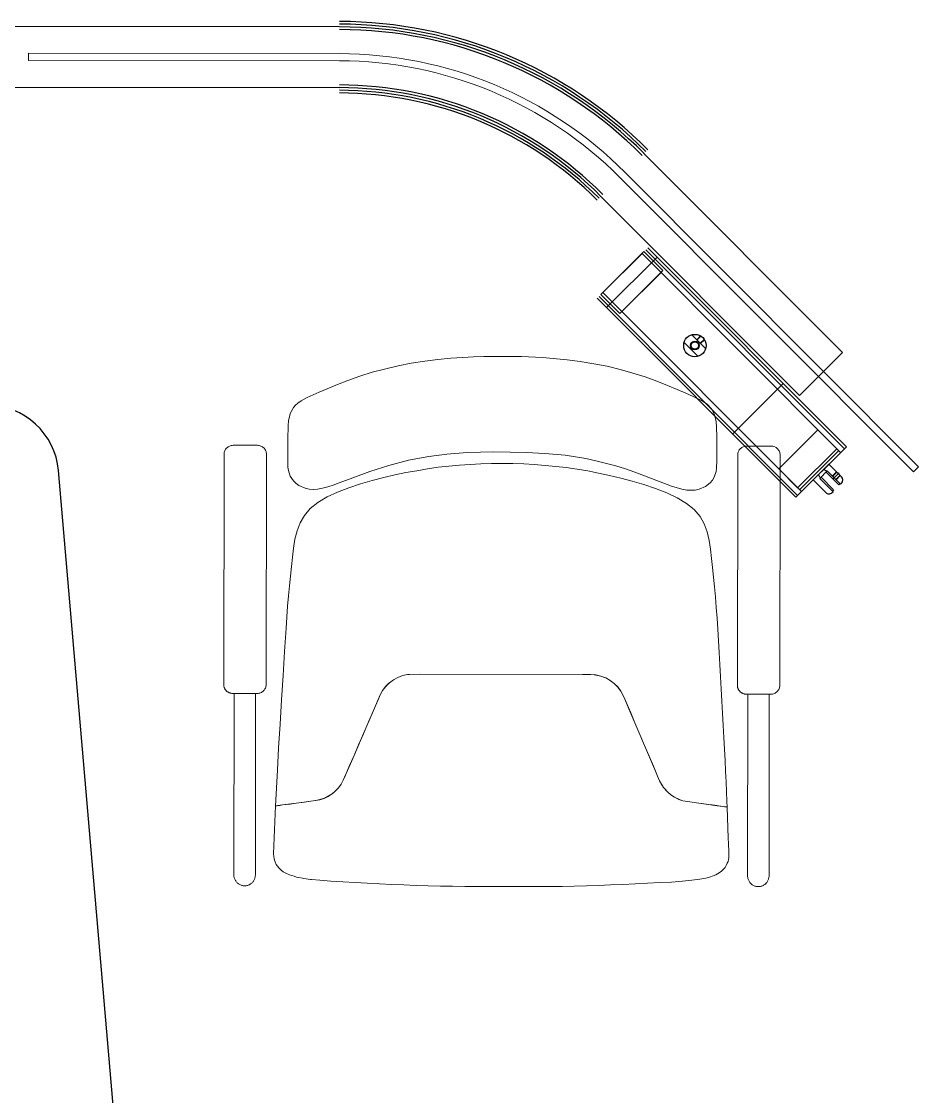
# Model space of a CAD drawing. Header units: inches. Extents: x 54 to 199, y 70 to 109.
# Drawn here: x 132.937 to 133.941, y 73.718 to 74.921 of the extents above; entities that cross this region are included whole.
import ezdxf
from ezdxf.enums import TextEntityAlignment as Align

# ---------------------------------------------------------------- set-up
doc = ezdxf.new("R2010")
doc.units = ezdxf.units.IN
doc.header["$MEASUREMENT"] = 0
for name, pattern in [('CENTER', [2, 1.25, -0.25, 0.25, -0.25]), ('DASHED', [0.75, 0.5, -0.25]), ('DASHED2', [0.375, 0.25, -0.125]), ('HIDDEN', [0.375, 0.25, -0.125]), ('HIDDEN2', [0.1875, 0.125, -0.0625])]:
    doc.linetypes.add(name, pattern=pattern)
doc.layers.add('GLASS-EEE', color=140, linetype='Continuous', lineweight=5)
doc.layers.add('HIDDEN-EEE', color=6, linetype='HIDDEN', lineweight=9)
doc.layers.add('GOLDCLADDING', color=7, linetype='Continuous', true_color=0xffc20a)
doc.layers.add('hatch', color=2, linetype='Continuous')
doc.styles.add('ROMANS', font='romans.shx')

# ---------------------------------------------------------------- blocks, each defined once
blk = doc.blocks.new('GRWRFHRH')
at = {"color": 252, "ltscale": 3}
for p, q in [((-6.6849, 2.2455), (-8.4485, 2.2481)), ((-8.4486, 2.1801), (-6.685, 2.1775)), ((-6.1221, 1.881), (-6.3443, 2.1038)), ((-6.3924, 2.0558), (-6.1703, 1.833)), ((-6.1179, 1.7755), (-6.34, 1.9983)), ((-6.3864, 1.9315), (-6.3297, 1.9879)), ((-6.1243, 1.7691), (-6.3464, 1.9919)), ((-6.12, 1.7734), (-6.3421, 1.9961)), ((-6.3967, 1.9418), (-6.1746, 1.719)), ((-6.3945, 1.9439), (-6.1724, 1.7211)), ((-6.3903, 1.9481), (-6.1682, 1.7254)), ((-6.1703, 1.833), (-6.1221, 1.881)), ((-6.2452, 1.7898), (-6.1885, 1.8463)), ((-6.1746, 1.719), (-6.1179, 1.7755)), ((-6.1724, 1.7296), (-6.1285, 1.7734)), ((-6.1703, 1.7275), (-6.1264, 1.7713)), ((-6.1374, 1.7561), (-6.1551, 1.7384)), ((-6.1264, 1.7331), (-6.1406, 1.7472)), ((-6.1321, 1.7274), (-6.1462, 1.7416)), ((-6.1264, 1.7331), (-6.125, 1.7345)), ((-6.1321, 1.7274), (-6.1335, 1.726))]:
    blk.add_line(p, q, dxfattribs=at)
at = {"color": 252, "linetype": 'DASHED2', "ltscale": 50}
for p, q in [((-6.3443, 1.994), (-6.3924, 1.946)), ((-6.3464, 1.9919), (-6.3903, 1.9481)), ((-6.3252, 1.9707), (-6.3464, 1.9919)), ((-6.3231, 1.9728), (-6.3443, 1.994)), ((-6.3712, 1.9248), (-6.3231, 1.9728)), ((-6.3691, 1.9269), (-6.3252, 1.9707)), ((-6.3924, 1.946), (-6.3712, 1.9248)), ((-6.3903, 1.9481), (-6.3691, 1.9269)), ((-6.1497, 1.7946), (-6.1936, 1.7509)), ((-6.1285, 1.7734), (-6.1497, 1.7946)), ((-6.1724, 1.7296), (-6.1285, 1.7734)), ((-6.1936, 1.7509), (-6.1724, 1.7296))]:
    blk.add_line(p, q, dxfattribs=at)
at = {"color": 252, "linetype": 'ByBlock'}
for p, q in [((-6.2909, 1.9009), (-6.2754, 1.8854)), ((-6.2994, 1.8924), (-6.2839, 1.8769))]:
    blk.add_line(p, q, dxfattribs=at)
at = {"color": 252, "linetype": 'HIDDEN2', "ltscale": 0.2}
for p, q in [((-6.281, 1.8996), (-6.2853, 1.8953)), ((-6.2806, 1.8993), (-6.285, 1.8949)), ((-6.277, 1.8958), (-6.2814, 1.8914)), ((-6.2767, 1.8954), (-6.2811, 1.891)), ((-6.2767, 1.8954), (-6.2811, 1.891)), ((-6.1476, 1.7416), (-6.1491, 1.7444)), ((-6.1476, 1.7402), (-6.1392, 1.7487)), ((-6.1406, 1.7487), (-6.1434, 1.7501)), ((-6.1399, 1.7479), (-6.1406, 1.7487)), ((-6.1289, 1.7476), (-6.1335, 1.743)), ((-6.1285, 1.7472), (-6.1331, 1.7426)), ((-6.1469, 1.7409), (-6.1476, 1.7416)), ((-6.125, 1.7437), (-6.1296, 1.7391)), ((-6.1247, 1.7433), (-6.1293, 1.7387))]:
    blk.add_line(p, q, dxfattribs=at)
at = {"color": 252, "lineweight": 25}
blk.add_line((-6.9011, 0.606), (-6.9994, 1.7489), dxfattribs=at)
at = {"color": 252, "ltscale": 0.2}
for p, q in [((-6.1392, 1.7487), (-6.1243, 1.7338)), ((-6.1476, 1.7402), (-6.1328, 1.7253))]:
    blk.add_line(p, q, dxfattribs=at)
at = {"color": 252, "linetype": 'ByBlock'}
blk.add_circle((-6.2874, 1.8889), 0.0125, dxfattribs=at)
at = {"color": 252, "ltscale": 3}
for radius in [0.005, 0.004]:
    blk.add_circle((-6.2874, 1.8889), radius, dxfattribs=at)
for radius in [0.488, 0.485, 0.482, 0.479, 0.417, 0.414, 0.411, 0.408]:
    blk.add_arc((-6.6856, 1.7635), radius, 44.915, 89.915, dxfattribs=at)
at = {"color": 252, "lineweight": 25}
blk.add_arc((-7.0791, 1.7421), 0.08, 4.915, 89.915, dxfattribs=at)
at = {"layer": 'GLASS-EEE', "color": 252, "ltscale": 3}
for p, q in [((-6.6849, 2.2155), (-7.0329, 2.216)), ((-7.0329, 2.216), (-7.0329, 2.208)), ((-7.0329, 2.208), (-6.6849, 2.2075)), ((-6.0372, 1.7533), (-6.3655, 2.0826)), ((-6.3712, 2.077), (-6.0429, 1.7477)), ((-6.0429, 1.7477), (-6.0372, 1.7533))]:
    blk.add_line(p, q, dxfattribs=at)
for radius in [0.452, 0.444]:
    blk.add_arc((-6.6856, 1.7635), radius, 44.915, 89.915, dxfattribs=at)
at = {"layer": 'hatch', "color": 252}
for p, q in [((-6.1476, 1.7402), (-6.1392, 1.7487)), ((-6.1232, 1.7419), (-6.1374, 1.7561)), ((-6.1247, 1.7433), (-6.1289, 1.7476)), ((-6.141, 1.7243), (-6.1551, 1.7384)), ((-6.1293, 1.7387), (-6.1335, 1.743)), ((-6.1243, 1.7338), (-6.1233, 1.7348)), ((-6.1328, 1.7253), (-6.1339, 1.7242))]:
    blk.add_line(p, q, dxfattribs=at)
at = {"layer": 'hatch', "color": 252, "linetype": 'CENTER'}
blk.add_line((-6.1258, 1.7465), (-6.1325, 1.7398), dxfattribs=at)
at = {"layer": 'hatch', "color": 252}
for centre, start, end in [((-6.1268, 1.7384), 314.915, 44.915), ((-6.1374, 1.7278), 224.915, 314.915)]:
    blk.add_arc(centre, 0.005, start, end, dxfattribs=at)
at = {"layer": 'HIDDEN-EEE', "color": 252, "linetype": 'HIDDEN2', "ltscale": 300}
for p, q in [((-6.6195, 1.8662, 0.4194), (-6.6485, 1.8589, 0.4194)), ((-6.6047, 1.869, 0.4194), (-6.6195, 1.8662, 0.4194)), ((-6.5894, 1.8715, 0.4194), (-6.6047, 1.869, 0.4194)), ((-6.5748, 1.8732, 0.4194), (-6.5894, 1.8715, 0.4194)), ((-6.5605, 1.8746, 0.4194), (-6.5748, 1.8732, 0.4194)), ((-6.5471, 1.8756, 0.4194), (-6.5605, 1.8746, 0.4194)), ((-6.5349, 1.8761, 0.4194), (-6.5471, 1.8756, 0.4194)), ((-6.5236, 1.8766, 0.4194), (-6.5349, 1.8761, 0.4194)), ((-6.5025, 1.8766, 0.4194), (-6.5236, 1.8766, 0.4194)), ((-6.4815, 1.8765, 0.4194), (-6.5025, 1.8766, 0.4194)), ((-6.458, 1.8755, 0.4194), (-6.4815, 1.8765, 0.4194)), ((-6.4304, 1.873, 0.4194), (-6.458, 1.8755, 0.4194)), ((-6.4156, 1.8711, 0.4194), (-6.4304, 1.873, 0.4194)), ((-6.4003, 1.8685, 0.4194), (-6.4156, 1.8711, 0.4194)), ((-6.3856, 1.8656, 0.4194), (-6.4003, 1.8685, 0.4194)), ((-6.3709, 1.8621, 0.4194), (-6.3856, 1.8656, 0.4194)), ((-6.6622, 1.8546, 0.4194), (-6.6757, 1.8497, 0.4194)), ((-6.6485, 1.8589, 0.4194), (-6.6622, 1.8546, 0.4194)), ((-6.3566, 1.8581, 0.4194), (-6.3709, 1.8621, 0.4194)), ((-6.3429, 1.8538, 0.4194), (-6.3566, 1.8581, 0.4194)), ((-6.33, 1.8491, 0.4194), (-6.3429, 1.8538, 0.4194)), ((-6.6872, 1.8453, 0.4194), (-6.7077, 1.8365, 0.4194)), ((-6.6757, 1.8497, 0.4194), (-6.6872, 1.8453, 0.4194)), ((-6.318, 1.8443, 0.4194), (-6.33, 1.8491, 0.4194)), ((-6.3071, 1.8397, 0.4194), (-6.318, 1.8443, 0.4194)), ((-6.7213, 1.8307, 0.4194), (-6.7277, 1.8271, 0.4194)), ((-6.7077, 1.8365, 0.4194), (-6.7213, 1.8307, 0.4194)), ((-6.2975, 1.8354, 0.4194), (-6.3071, 1.8397, 0.4194)), ((-6.2893, 1.8318, 0.4194), (-6.2975, 1.8354, 0.4194)), ((-6.2798, 1.8272, 0.4194), (-6.2893, 1.8318, 0.4194)), ((-6.7366, 1.8194, 0.4194), (-6.7384, 1.8163, 0.4194)), ((-6.7343, 1.8221, 0.4194), (-6.7366, 1.8194, 0.4194)), ((-6.7315, 1.8245, 0.4194), (-6.7343, 1.8221, 0.4194)), ((-6.7277, 1.8271, 0.4194), (-6.7315, 1.8245, 0.4194)), ((-6.2738, 1.8233, 0.4194), (-6.2798, 1.8272, 0.4194)), ((-6.2687, 1.8181, 0.4194), (-6.2738, 1.8233, 0.4194)), ((-6.2653, 1.8116, 0.4194), (-6.2687, 1.8181, 0.4194)), ((-6.7419, 1.8048, 0.4194), (-6.7423, 1.7991, 0.4194)), ((-6.741, 1.8091, 0.4194), (-6.7419, 1.8048, 0.4194)), ((-6.7401, 1.8128, 0.4194), (-6.741, 1.8091, 0.4194)), ((-6.7384, 1.8163, 0.4194), (-6.7401, 1.8128, 0.4194)), ((-6.2635, 1.8035, 0.4194), (-6.2653, 1.8116, 0.4194)), ((-6.7425, 1.7952, 0.4194), (-6.7427, 1.7877, 0.4194)), ((-6.7423, 1.7991, 0.4194), (-6.7425, 1.7952, 0.4194)), ((-6.2631, 1.7979, 0.4194), (-6.2635, 1.8035, 0.4194)), ((-6.2628, 1.7864, 0.4194), (-6.2631, 1.7979, 0.4194)), ((-6.7427, 1.7877, 0.4194), (-6.7427, 1.7529, 0.4194)), ((-6.7427, 1.7877, 0.4194), (-6.7427, 1.7877, 0.4194)), ((-6.2627, 1.778, 0.4194), (-6.2628, 1.7864, 0.4194)), ((-6.8041, 1.7772), (-6.7767, 1.7772)), ((-6.565, 1.7674, 0.4194), (-6.5422, 1.7691, 0.4194)), ((-6.5422, 1.7691, 0.4194), (-6.5122, 1.7698, 0.4194)), ((-6.5122, 1.7698, 0.4194), (-6.4941, 1.7696, 0.4194)), ((-6.4941, 1.7696, 0.4194), (-6.476, 1.7693, 0.4194)), ((-6.476, 1.7693, 0.4194), (-6.4553, 1.7682, 0.4194)), ((-6.2629, 1.7601, 0.4194), (-6.2627, 1.7695, 0.4194)), ((-6.2627, 1.7695, 0.4194), (-6.2627, 1.778, 0.4194)), ((-6.202, 1.7763), (-6.2294, 1.7764)), ((-6.8145, 1.5096), (-6.8141, 1.7672)), ((-6.7667, 1.7672), (-6.7671, 1.5095)), ((-6.6297, 1.7548, 0.4194), (-6.6076, 1.7605, 0.4194)), ((-6.6076, 1.7605, 0.4194), (-6.5849, 1.7648, 0.4194)), ((-6.5849, 1.7648, 0.4194), (-6.565, 1.7674, 0.4194)), ((-6.5267, 1.7565), (-6.5387, 1.7559)), ((-6.5148, 1.7569), (-6.5267, 1.7565)), ((-6.5028, 1.757), (-6.5148, 1.7569)), ((-6.4909, 1.7568), (-6.5028, 1.757)), ((-6.4789, 1.7564), (-6.4909, 1.7568)), ((-6.4553, 1.7682, 0.4194), (-6.4323, 1.766, 0.4194)), ((-6.4323, 1.766, 0.4194), (-6.4092, 1.7624, 0.4194)), ((-6.4092, 1.7624, 0.4194), (-6.398, 1.76, 0.4194)), ((-6.398, 1.76, 0.4194), (-6.3759, 1.7542, 0.4194)), ((-6.263, 1.7517, 0.4194), (-6.2629, 1.7601, 0.4194)), ((-6.2394, 1.7664), (-6.2398, 1.5087)), ((-6.1924, 1.5087), (-6.192, 1.7663)), ((-6.7427, 1.7529, 0.4194), (-6.7421, 1.7491, 0.4194)), ((-6.7421, 1.7491, 0.4194), (-6.74, 1.7426, 0.4194)), ((-6.6701, 1.741, 0.4194), (-6.6512, 1.7479, 0.4194)), ((-6.6512, 1.7479, 0.4194), (-6.6297, 1.7548, 0.4194)), ((-6.6106, 1.7468), (-6.6229, 1.7442)), ((-6.5985, 1.7488), (-6.6106, 1.7468)), ((-6.5865, 1.7509), (-6.5985, 1.7488)), ((-6.5745, 1.7526), (-6.5865, 1.7509)), ((-6.5625, 1.7539), (-6.5745, 1.7526)), ((-6.5506, 1.7551), (-6.5625, 1.7539)), ((-6.5387, 1.7559), (-6.5506, 1.7551)), ((-6.467, 1.7557), (-6.4789, 1.7564)), ((-6.455, 1.7548), (-6.467, 1.7557)), ((-6.4431, 1.7536), (-6.455, 1.7548)), ((-6.4312, 1.7522), (-6.4431, 1.7536)), ((-6.4192, 1.7505), (-6.4312, 1.7522)), ((-6.4072, 1.7485), (-6.4192, 1.7505)), ((-6.3951, 1.7462), (-6.4072, 1.7485)), ((-6.3828, 1.7436), (-6.3951, 1.7462)), ((-6.3759, 1.7542, 0.4194), (-6.365, 1.7508, 0.4194)), ((-6.365, 1.7508, 0.4194), (-6.3545, 1.7472, 0.4194)), ((-6.3545, 1.7472, 0.4194), (-6.3279, 1.737, 0.4194)), ((-6.2657, 1.7414, 0.4194), (-6.2635, 1.7479, 0.4194)), ((-6.2635, 1.7479, 0.4194), (-6.263, 1.7517, 0.4194)), ((-6.74, 1.7426, 0.4194), (-6.7363, 1.7376, 0.4194)), ((-6.7363, 1.7376, 0.4194), (-6.7337, 1.7347, 0.4194)), ((-6.7337, 1.7347, 0.4194), (-6.7304, 1.7322, 0.4194)), ((-6.6982, 1.7306, 0.4194), (-6.6922, 1.7325, 0.4194)), ((-6.6922, 1.7325, 0.4194), (-6.6853, 1.7351, 0.4194)), ((-6.6853, 1.7351, 0.4194), (-6.6701, 1.741, 0.4194)), ((-6.6614, 1.7341), (-6.6745, 1.7298)), ((-6.6483, 1.7379), (-6.6614, 1.7341)), ((-6.6355, 1.7412), (-6.6483, 1.7379)), ((-6.6229, 1.7442), (-6.6355, 1.7412)), ((-6.3703, 1.7405), (-6.3828, 1.7436)), ((-6.3574, 1.7371), (-6.3703, 1.7405)), ((-6.3443, 1.7332), (-6.3574, 1.7371)), ((-6.3313, 1.7289), (-6.3443, 1.7332)), ((-6.3279, 1.737, 0.4194), (-6.3136, 1.7315, 0.4194)), ((-6.2754, 1.731, 0.4194), (-6.2703, 1.7354, 0.4194)), ((-6.2703, 1.7354, 0.4194), (-6.2676, 1.7382, 0.4194)), ((-6.2676, 1.7382, 0.4194), (-6.2657, 1.7414, 0.4194)), ((-6.7304, 1.7322, 0.4194), (-6.7234, 1.7293, 0.4194)), ((-6.7234, 1.7293, 0.4194), (-6.7188, 1.7281, 0.4194)), ((-6.7188, 1.7281, 0.4194), (-6.7137, 1.7279, 0.4194)), ((-6.7137, 1.7279, 0.4194), (-6.7095, 1.7281, 0.4194)), ((-6.7095, 1.7281, 0.4194), (-6.7039, 1.7291, 0.4194)), ((-6.7039, 1.7291, 0.4194), (-6.6982, 1.7306, 0.4194)), ((-6.6871, 1.7249), (-6.6987, 1.7194)), ((-6.6745, 1.7298), (-6.6871, 1.7249)), ((-6.3187, 1.7239), (-6.3313, 1.7289)), ((-6.3071, 1.7184), (-6.3187, 1.7239)), ((-6.3136, 1.7315, 0.4194), (-6.3019, 1.7281, 0.4194)), ((-6.3019, 1.7281, 0.4194), (-6.2963, 1.727, 0.4194)), ((-6.2963, 1.727, 0.4194), (-6.287, 1.727, 0.4194)), ((-6.287, 1.727, 0.4194), (-6.2824, 1.7282, 0.4194)), ((-6.2824, 1.7282, 0.4194), (-6.2754, 1.731, 0.4194)), ((-6.7091, 1.7133), (-6.7177, 1.7064)), ((-6.6987, 1.7194), (-6.7091, 1.7133)), ((-6.2968, 1.7122), (-6.3071, 1.7184)), ((-6.2882, 1.7053), (-6.2968, 1.7122)), ((-6.7243, 1.6987), (-6.7291, 1.6904)), ((-6.7177, 1.7064), (-6.7243, 1.6987)), ((-6.2816, 1.6976), (-6.2882, 1.7053)), ((-6.2769, 1.6892), (-6.2816, 1.6976)), ((-6.7291, 1.6904), (-6.7325, 1.6814)), ((-6.2736, 1.6802), (-6.2769, 1.6892)), ((-6.7325, 1.6814), (-6.7348, 1.672)), ((-6.2713, 1.6708), (-6.2736, 1.6802)), ((-6.7363, 1.6621), (-6.7375, 1.652)), ((-6.7348, 1.672), (-6.7363, 1.6621)), ((-6.2698, 1.6609), (-6.2713, 1.6708)), ((-6.2687, 1.6507), (-6.2698, 1.6609)), ((-6.7375, 1.652), (-6.7387, 1.6416)), ((-6.2676, 1.6403), (-6.2687, 1.6507)), ((-6.7387, 1.6416), (-6.7398, 1.6309)), ((-6.2665, 1.6297), (-6.2676, 1.6403)), ((-6.7398, 1.6309), (-6.7409, 1.62)), ((-6.2655, 1.6187), (-6.2665, 1.6297)), ((-6.7409, 1.62), (-6.742, 1.6087)), ((-6.2644, 1.6075), (-6.2655, 1.6187)), ((-6.742, 1.6087), (-6.743, 1.5971)), ((-6.2635, 1.5958), (-6.2644, 1.6075)), ((-6.743, 1.5971), (-6.7448, 1.5726)), ((-6.2626, 1.5838), (-6.2635, 1.5958)), ((-6.2618, 1.5713), (-6.2626, 1.5838)), ((-6.7448, 1.5726), (-6.7465, 1.5465)), ((-6.261, 1.5584), (-6.2618, 1.5713)), ((-6.2602, 1.5453), (-6.261, 1.5584)), ((-6.7465, 1.5465), (-6.7481, 1.5196)), ((-6.2595, 1.5319), (-6.2602, 1.5453)), ((-6.2588, 1.5183), (-6.2595, 1.5319)), ((-6.7481, 1.5196), (-6.7497, 1.4922)), ((-6.6198, 1.5175), (-6.6246, 1.5149)), ((-6.6246, 1.5149), (-6.6197, 1.5175)), ((-6.6143, 1.5195), (-6.6198, 1.5175)), ((-6.6197, 1.5175), (-6.6143, 1.5196)), ((-6.6143, 1.5196), (-6.6087, 1.5208)), ((-6.6087, 1.5207), (-6.6143, 1.5195)), ((-6.6067, 1.5209), (-6.6087, 1.5207)), ((-6.6087, 1.5208), (-6.6067, 1.5209)), ((-6.5938, 1.5211), (-6.6067, 1.5209)), ((-6.6067, 1.5209), (-6.5938, 1.5211)), ((-6.4131, 1.5207), (-6.5938, 1.5211)), ((-6.5938, 1.5211), (-6.413, 1.5206)), ((-6.4039, 1.5206), (-6.4131, 1.5207)), ((-6.413, 1.5206), (-6.4039, 1.5206)), ((-6.4001, 1.5203), (-6.4039, 1.5206)), ((-6.4039, 1.5206), (-6.4001, 1.5203)), ((-6.3926, 1.519), (-6.4001, 1.5203)), ((-6.4001, 1.5203), (-6.3982, 1.5202)), ((-6.3982, 1.5202), (-6.3926, 1.519)), ((-6.3871, 1.5169), (-6.3926, 1.519)), ((-6.3926, 1.519), (-6.3872, 1.5169)), ((-6.3872, 1.5169), (-6.3823, 1.5142)), ((-6.3823, 1.5142), (-6.3871, 1.5169)), ((-6.258, 1.5046), (-6.2588, 1.5183)), ((-6.6367, 1.5029), (-6.633, 1.5077)), ((-6.6333, 1.5074), (-6.6367, 1.5029)), ((-6.6297, 1.511), (-6.6333, 1.5074)), ((-6.633, 1.5077), (-6.6292, 1.5114)), ((-6.6292, 1.5115), (-6.6297, 1.511)), ((-6.6246, 1.5149), (-6.6292, 1.5115)), ((-6.6292, 1.5114), (-6.6246, 1.5149)), ((-6.3777, 1.5108), (-6.3823, 1.5142)), ((-6.3823, 1.5142), (-6.3777, 1.5108)), ((-6.3737, 1.5068), (-6.3777, 1.5108)), ((-6.3777, 1.5108), (-6.374, 1.507)), ((-6.374, 1.507), (-6.3703, 1.5022)), ((-6.3703, 1.5022), (-6.3737, 1.5068)), ((-6.2573, 1.4909), (-6.258, 1.5046)), ((-6.7771, 1.4995), (-6.8045, 1.4996)), ((-6.8028, 1.4996), (-6.8031, 1.2963)), ((-6.7788, 1.4995), (-6.7791, 1.2963)), ((-6.7497, 1.4922), (-6.7514, 1.465)), ((-6.647, 1.4805), (-6.6394, 1.4979)), ((-6.641, 1.4943), (-6.647, 1.4805)), ((-6.6394, 1.4979), (-6.641, 1.4943)), ((-6.6367, 1.5029), (-6.6394, 1.4979)), ((-6.6394, 1.4979), (-6.6367, 1.5029)), ((-6.3669, 1.4956), (-6.3703, 1.5022)), ((-6.3703, 1.5022), (-6.3669, 1.4956)), ((-6.3601, 1.4797), (-6.3669, 1.4956)), ((-6.3669, 1.4956), (-6.3592, 1.4777)), ((-6.2298, 1.4987), (-6.2024, 1.4987)), ((-6.2281, 1.4987), (-6.2284, 1.2954)), ((-6.2041, 1.4987), (-6.2044, 1.2954)), ((-6.6544, 1.4634), (-6.647, 1.4805)), ((-6.647, 1.4805), (-6.6525, 1.4676)), ((-6.3348, 1.4204), (-6.3601, 1.4797)), ((-6.2565, 1.4773), (-6.2573, 1.4909)), ((-6.3592, 1.4777), (-6.3546, 1.4668)), ((-6.2557, 1.4637), (-6.2565, 1.4773)), ((-6.7514, 1.465), (-6.7531, 1.4386)), ((-6.6614, 1.447), (-6.6544, 1.4634)), ((-6.6525, 1.4676), (-6.6582, 1.4544)), ((-6.3546, 1.4668), (-6.349, 1.4536)), ((-6.255, 1.4504), (-6.2557, 1.4637)), ((-6.6687, 1.4302), (-6.6614, 1.447)), ((-6.6582, 1.4544), (-6.6636, 1.442)), ((-6.349, 1.4536), (-6.3437, 1.4412)), ((-6.2542, 1.4373), (-6.255, 1.4504)), ((-6.7531, 1.4386), (-6.7545, 1.4137)), ((-6.6636, 1.442), (-6.6687, 1.4302)), ((-6.3437, 1.4412), (-6.3386, 1.4293)), ((-6.2536, 1.4246), (-6.2542, 1.4373)), ((-6.676, 1.4134), (-6.6687, 1.4302)), ((-6.6687, 1.4302), (-6.6736, 1.4189)), ((-6.3386, 1.4293), (-6.3338, 1.418)), ((-6.3315, 1.4125), (-6.3348, 1.4204)), ((-6.253, 1.4124), (-6.2536, 1.4246)), ((-6.7545, 1.4137), (-6.7564, 1.3737)), ((-6.6807, 1.4025), (-6.676, 1.4134)), ((-6.6782, 1.4082), (-6.6807, 1.4025)), ((-6.6736, 1.4189), (-6.6782, 1.4082)), ((-6.3338, 1.418), (-6.3291, 1.4071)), ((-6.3291, 1.4071), (-6.3315, 1.4125)), ((-6.2524, 1.4006), (-6.253, 1.4124)), ((-6.6831, 1.3981), (-6.686, 1.394)), ((-6.686, 1.394), (-6.6831, 1.3981)), ((-6.6807, 1.4025), (-6.6831, 1.3981)), ((-6.6831, 1.3981), (-6.6807, 1.4025)), ((-6.3268, 1.4016), (-6.3291, 1.4071)), ((-6.3291, 1.4071), (-6.3268, 1.4016)), ((-6.3244, 1.3971), (-6.3268, 1.4016)), ((-6.3268, 1.4016), (-6.3224, 1.3943)), ((-6.3224, 1.3943), (-6.3244, 1.3971)), ((-6.2519, 1.3894), (-6.2524, 1.4006)), ((-6.702, 1.3821), (-6.6975, 1.3843)), ((-6.6933, 1.387), (-6.7002, 1.383)), ((-6.6975, 1.3843), (-6.6933, 1.387)), ((-6.6933, 1.387), (-6.6898, 1.39)), ((-6.6914, 1.3886), (-6.6933, 1.387)), ((-6.686, 1.394), (-6.6914, 1.3886)), ((-6.6898, 1.39), (-6.686, 1.394)), ((-6.3215, 1.393), (-6.3224, 1.3943)), ((-6.3224, 1.3943), (-6.3181, 1.3893)), ((-6.3178, 1.389), (-6.3215, 1.393)), ((-6.3181, 1.3893), (-6.3143, 1.3861)), ((-6.3143, 1.3861), (-6.3178, 1.389)), ((-6.3101, 1.3833), (-6.3143, 1.3861)), ((-6.3143, 1.3861), (-6.3101, 1.3833)), ((-6.2515, 1.3788), (-6.2519, 1.3894)), ((-6.7564, 1.3737), (-6.7587, 1.3199)), ((-6.7564, 1.3737), (-6.7487, 1.3747)), ((-6.7556, 1.3738), (-6.7564, 1.3737)), ((-6.7564, 1.3737), (-6.7564, 1.3737)), ((-6.7547, 1.3739), (-6.7556, 1.3738)), ((-6.7519, 1.3743), (-6.7547, 1.3739)), ((-6.7487, 1.3747), (-6.7519, 1.3743)), ((-6.7487, 1.3747), (-6.7333, 1.3767)), ((-6.7402, 1.3758), (-6.7487, 1.3747)), ((-6.7333, 1.3767), (-6.7402, 1.3758)), ((-6.7333, 1.3767), (-6.724, 1.378)), ((-6.7247, 1.3779), (-6.7333, 1.3767)), ((-6.7145, 1.3792), (-6.7247, 1.3779)), ((-6.724, 1.378), (-6.7145, 1.3792)), ((-6.7145, 1.3792), (-6.7068, 1.3805)), ((-6.7116, 1.3796), (-6.7145, 1.3792)), ((-6.703, 1.3818), (-6.7116, 1.3796)), ((-6.7068, 1.3805), (-6.702, 1.3821)), ((-6.7002, 1.383), (-6.703, 1.3818)), ((-6.3052, 1.381), (-6.3101, 1.3833)), ((-6.3101, 1.3833), (-6.3046, 1.3808)), ((-6.3008, 1.3795), (-6.3052, 1.381)), ((-6.3046, 1.3808), (-6.3008, 1.3795)), ((-6.2931, 1.3781), (-6.3008, 1.3795)), ((-6.3008, 1.3795), (-6.2958, 1.3785)), ((-6.2958, 1.3785), (-6.2931, 1.3781)), ((-6.2829, 1.3767), (-6.2931, 1.3781)), ((-6.2931, 1.3781), (-6.2829, 1.3767)), ((-6.275, 1.3756), (-6.2829, 1.3767)), ((-6.2829, 1.3767), (-6.2743, 1.3755)), ((-6.2681, 1.3747), (-6.275, 1.3756)), ((-6.2743, 1.3755), (-6.2675, 1.3746)), ((-6.2628, 1.374), (-6.2681, 1.3747)), ((-6.2675, 1.3746), (-6.2623, 1.3739)), ((-6.259, 1.3734), (-6.2628, 1.374)), ((-6.2623, 1.3739), (-6.2584, 1.3733)), ((-6.2562, 1.373), (-6.259, 1.3734)), ((-6.2584, 1.3733), (-6.2558, 1.373)), ((-6.2543, 1.3728), (-6.2562, 1.373)), ((-6.2558, 1.373), (-6.2539, 1.3727)), ((-6.2532, 1.3726), (-6.2543, 1.3728)), ((-6.2539, 1.3727), (-6.2512, 1.3723)), ((-6.252, 1.3725), (-6.2532, 1.3726)), ((-6.2512, 1.3723), (-6.252, 1.3725)), ((-6.2512, 1.3723), (-6.2515, 1.3788)), ((-6.25, 1.3375), (-6.2512, 1.3723)), ((-6.2498, 1.3317), (-6.25, 1.3375)), ((-6.2494, 1.3222), (-6.2498, 1.3317)), ((-6.7587, 1.3199), (-6.7584, 1.3169)), ((-6.7584, 1.3169), (-6.7582, 1.3149)), ((-6.7582, 1.3149), (-6.7577, 1.313)), ((-6.7577, 1.313), (-6.7568, 1.311)), ((-6.2511, 1.3097), (-6.2502, 1.3116)), ((-6.2502, 1.3116), (-6.2497, 1.3136)), ((-6.2497, 1.3136), (-6.2495, 1.3156)), ((-6.2495, 1.3156), (-6.2492, 1.3186)), ((-6.2492, 1.3186), (-6.2494, 1.3222)), ((-6.7568, 1.311), (-6.7557, 1.3082)), ((-6.7557, 1.3082), (-6.7545, 1.3062)), ((-6.7545, 1.3062), (-6.7527, 1.3042)), ((-6.7527, 1.3042), (-6.7504, 1.3018)), ((-6.7504, 1.3018), (-6.7479, 1.3)), ((-6.7479, 1.3), (-6.7441, 1.2979)), ((-6.2601, 1.2987), (-6.2576, 1.3005)), ((-6.2576, 1.3005), (-6.2553, 1.3029)), ((-6.2553, 1.3029), (-6.2535, 1.3049)), ((-6.2535, 1.3049), (-6.2523, 1.3069)), ((-6.2523, 1.3069), (-6.2511, 1.3097)), ((-6.7441, 1.2979), (-6.741, 1.2965)), ((-6.741, 1.2965), (-6.7358, 1.2949)), ((-6.7358, 1.2949), (-6.7329, 1.294)), ((-6.7329, 1.294), (-6.7303, 1.2935)), ((-6.7303, 1.2935), (-6.7263, 1.2927)), ((-6.7263, 1.2927), (-6.7247, 1.2926)), ((-6.7247, 1.2926), (-6.7175, 1.2915)), ((-6.7175, 1.2915), (-6.7164, 1.2915)), ((-6.7164, 1.2915), (-6.7068, 1.2904)), ((-6.7068, 1.2904), (-6.6946, 1.2895)), ((-6.6946, 1.2895), (-6.6813, 1.2887)), ((-6.6813, 1.2887), (-6.6676, 1.2879)), ((-6.6676, 1.2879), (-6.6539, 1.2872)), ((-6.3404, 1.2871), (-6.3267, 1.2878)), ((-6.3267, 1.2878), (-6.3135, 1.2885)), ((-6.3135, 1.2885), (-6.3013, 1.2894)), ((-6.3013, 1.2894), (-6.2906, 1.2904)), ((-6.2906, 1.2904), (-6.2818, 1.2916)), ((-6.2818, 1.2916), (-6.2751, 1.2928)), ((-6.2751, 1.2928), (-6.2711, 1.2941)), ((-6.2711, 1.2941), (-6.267, 1.2953)), ((-6.267, 1.2953), (-6.2639, 1.2967)), ((-6.2639, 1.2967), (-6.2601, 1.2987)), ((-6.6539, 1.2872), (-6.6402, 1.2865)), ((-6.6402, 1.2865), (-6.6265, 1.2858)), ((-6.6265, 1.2858), (-6.6129, 1.2852)), ((-6.6129, 1.2852), (-6.5993, 1.2847)), ((-6.5993, 1.2847), (-6.5857, 1.2842)), ((-6.5857, 1.2842), (-6.5721, 1.2839)), ((-6.5721, 1.2839), (-6.5585, 1.2837)), ((-6.5585, 1.2837), (-6.5449, 1.2835)), ((-6.5449, 1.2835), (-6.5313, 1.2834)), ((-6.5313, 1.2834), (-6.5176, 1.2834)), ((-6.5176, 1.2834), (-6.504, 1.2833)), ((-6.504, 1.2833), (-6.4904, 1.2833)), ((-6.4904, 1.2833), (-6.4768, 1.2833)), ((-6.4768, 1.2833), (-6.4632, 1.2833)), ((-6.4632, 1.2833), (-6.4496, 1.2834)), ((-6.4496, 1.2834), (-6.436, 1.2835)), ((-6.436, 1.2835), (-6.4224, 1.2838)), ((-6.4224, 1.2838), (-6.4088, 1.2842)), ((-6.4088, 1.2842), (-6.3952, 1.2846)), ((-6.3952, 1.2846), (-6.3816, 1.2852)), ((-6.3816, 1.2852), (-6.3679, 1.2858)), ((-6.3679, 1.2858), (-6.3542, 1.2864)), ((-6.3542, 1.2864), (-6.3404, 1.2871))]:
    blk.add_line(p, q, dxfattribs=at)
at = {"layer": 'HIDDEN-EEE', "color": 252, "linetype": 'DASHED', "ltscale": 5}
blk.add_line((-6.2097, 1.8251), (-6.2239, 1.811), dxfattribs=at)
at = {"layer": 'HIDDEN-EEE', "color": 252, "linetype": 'HIDDEN2', "ltscale": 300}
for centre, radius, start, end in [((-6.8041, 1.7672), 0.01, 89.915, 179.915), ((-6.7767, 1.7672), 0.01, 359.915, 89.915), ((-6.2294, 1.7664), 0.01, 89.915, 179.915), ((-6.202, 1.7663), 0.01, 359.915, 89.915), ((-6.8045, 1.5096), 0.01, 179.915, 269.915), ((-6.7771, 1.5095), 0.01, 269.915, 359.915), ((-6.2298, 1.5087), 0.01, 179.915, 269.915), ((-6.2024, 1.5087), 0.01, 269.915, 359.915), ((-6.7911, 1.2963), 0.012, 179.915, 359.915), ((-6.2164, 1.2954), 0.012, 179.915, 359.915)]:
    blk.add_arc(centre, radius, start, end, dxfattribs=at)
at = {"color": 252, "style": 'ROMANS'}
for p in [(-5.1176, 7.4592, 0), (3.1653, 4.7064, 0), (-5.1176, 4.6287, 0)]:
    blk.add_attdef('ELEV', text='', height=0.1035, dxfattribs=at).set_placement(p, align=Align.BOTTOM_LEFT)
for p in [(-5.1176, 7.3903, 0), (3.1653, 4.6376, 0), (-5.1176, 4.5599, 0)]:
    blk.add_attdef('LEVEL', text='', height=0.1035, dxfattribs=at).set_placement(p, align=Align.TOP_LEFT)

msp = doc.modelspace()

# ---------------------------------------------------------------- block references
at = {"layer": 'GOLDCLADDING'}
msp.add_blockref('GRWRFHRH', (139.9781, 72.6693, 0), dxfattribs=at)

doc.saveas('drawing.dxf')
